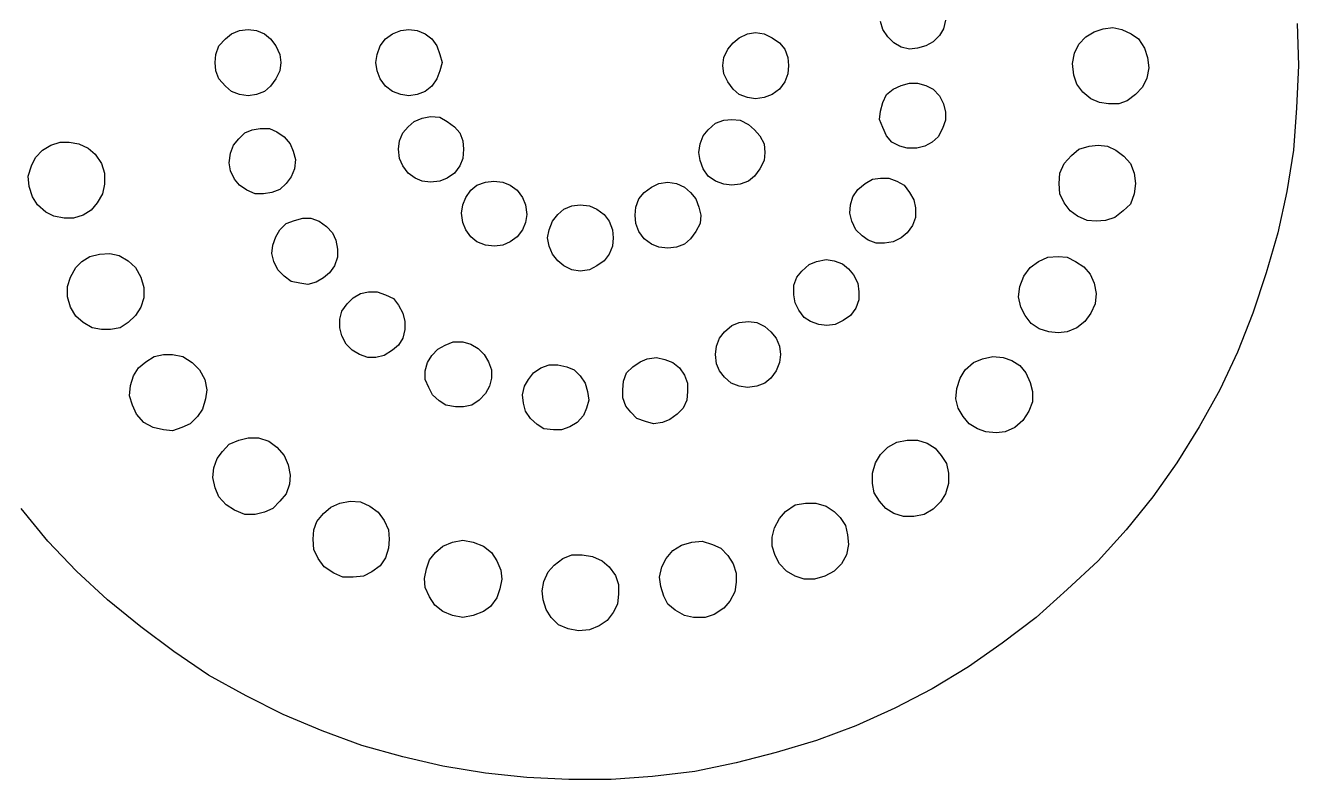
# Model space of a CAD drawing. Header units: millimetres. Extents: x -823 to -490, y -63 to 119.
# Drawn here: x -533.594 to -532.898, y 56.551 to 56.964 of the extents above; entities that cross this region are included whole.
import ezdxf

# ---------------------------------------------------------------- set-up
doc = ezdxf.new("R2010")
doc.units = ezdxf.units.MM
doc.header["$LTSCALE"] = 0.2
doc.header["$MEASUREMENT"] = 0

msp = doc.modelspace()

# ---------------------------------------------------------------- linework, layer by layer
at = {"linetype": 'Continuous'}
for points in [[(-533.12499, 56.96169), (-533.12616, 56.96616)], [(-533.09182, 56.96216), (-533.09394, 56.9584)], [(-533.09065, 56.96687), (-533.09182, 56.96216)], [(-533.00925, 56.96052), (-533.00432, 56.96216)], [(-533.00432, 56.96216), (-532.99914, 56.96287)], [(-532.99914, 56.96287), (-532.9942, 56.96169)], [(-532.89822, 56.96498), (-532.89752, 56.94193)], [(-533.48819, 56.95275), (-533.48466, 56.95652)], [(-533.48466, 56.95652), (-533.48137, 56.95934)], [(-533.48137, 56.95934), (-533.4769, 56.96122)], [(-533.4769, 56.96122), (-533.4722, 56.96169)], [(-533.4722, 56.96169), (-533.46773, 56.96122)], [(-533.46773, 56.96122), (-533.46326, 56.95934)], [(-533.46326, 56.95934), (-533.45996, 56.95652)], [(-533.45996, 56.95652), (-533.45714, 56.95275)], [(-533.39998, 56.95275), (-533.39715, 56.95652)], [(-533.39715, 56.95652), (-533.39316, 56.95934)], [(-533.39316, 56.95934), (-533.38869, 56.96122)], [(-533.38869, 56.96122), (-533.38422, 56.96169)], [(-533.38422, 56.96169), (-533.37975, 56.96122)], [(-533.37975, 56.96122), (-533.37528, 56.95934)], [(-533.37528, 56.95934), (-533.37175, 56.95652)], [(-533.37175, 56.95652), (-533.36893, 56.95275)], [(-533.20685, 56.9544), (-533.20356, 56.95722)], [(-533.20356, 56.95722), (-533.19909, 56.95934)], [(-533.19909, 56.95934), (-533.19462, 56.96005)], [(-533.19462, 56.96005), (-533.18992, 56.95934)], [(-533.18992, 56.95934), (-533.18544, 56.95722)], [(-533.18544, 56.95722), (-533.18145, 56.9544)], [(-533.12217, 56.95769), (-533.12499, 56.96169)], [(-533.11887, 56.9544), (-533.12217, 56.95769)], [(-533.09394, 56.9584), (-533.09747, 56.95487)], [(-533.01772, 56.95369), (-533.01396, 56.95769)], [(-533.01396, 56.95769), (-533.00925, 56.96052)], [(-532.9942, 56.96169), (-532.98902, 56.95934)], [(-532.98902, 56.95934), (-532.98502, 56.95652)], [(-532.98502, 56.95652), (-532.98173, 56.95158)], [(-533.48984, 56.94805), (-533.48819, 56.95275)], [(-533.45714, 56.95275), (-533.45479, 56.94805)], [(-533.40163, 56.94805), (-533.39998, 56.95275)], [(-533.36893, 56.95275), (-533.36728, 56.94805)], [(-533.21203, 56.9464), (-533.20968, 56.95087)], [(-533.20968, 56.95087), (-533.20685, 56.9544)], [(-533.18145, 56.9544), (-533.17862, 56.95087)], [(-533.17862, 56.95087), (-533.17697, 56.9464)], [(-533.11487, 56.95205), (-533.11887, 56.9544)], [(-533.1104, 56.95087), (-533.11487, 56.95205)], [(-533.10594, 56.95158), (-533.1104, 56.95087)], [(-533.10146, 56.95275), (-533.10594, 56.95158)], [(-533.09747, 56.95487), (-533.10146, 56.95275)], [(-533.02125, 56.94311), (-533.02007, 56.94875)], [(-533.02007, 56.94875), (-533.01772, 56.95369)], [(-532.98173, 56.95158), (-532.98008, 56.9464)], [(-533.49031, 56.94358), (-533.48984, 56.94805)], [(-533.48984, 56.93911), (-533.49031, 56.94358)], [(-533.45479, 56.94805), (-533.45432, 56.94358)], [(-533.45432, 56.94358), (-533.45479, 56.93911)], [(-533.40233, 56.94358), (-533.40163, 56.94805)], [(-533.40163, 56.93911), (-533.40233, 56.94358)], [(-533.36728, 56.94805), (-533.3661, 56.94358)], [(-533.3661, 56.94358), (-533.36728, 56.93911)], [(-533.2125, 56.94193), (-533.21203, 56.9464)], [(-533.21203, 56.93746), (-533.2125, 56.94193)], [(-533.17697, 56.9464), (-533.17651, 56.94193)], [(-533.17651, 56.94193), (-533.17697, 56.93746)], [(-533.02055, 56.93676), (-533.02125, 56.94311)], [(-532.98008, 56.9464), (-532.97938, 56.94076)], [(-532.89752, 56.94193), (-532.89869, 56.91888)], [(-533.48819, 56.93464), (-533.48984, 56.93911)], [(-533.48466, 56.93064), (-533.48819, 56.93464)], [(-533.45714, 56.93464), (-533.45996, 56.93064)], [(-533.45479, 56.93911), (-533.45714, 56.93464)], [(-533.39998, 56.93464), (-533.40163, 56.93911)], [(-533.39715, 56.93064), (-533.39998, 56.93464)], [(-533.36893, 56.93464), (-533.37175, 56.93064)], [(-533.36728, 56.93911), (-533.36893, 56.93464)], [(-533.20968, 56.93299), (-533.21203, 56.93746)], [(-533.17697, 56.93746), (-533.17862, 56.93299)], [(-533.0189, 56.93182), (-533.02055, 56.93676)], [(-532.98055, 56.93511), (-532.98291, 56.93017)], [(-532.97938, 56.94076), (-532.98055, 56.93511)], [(-533.48137, 56.92782), (-533.48466, 56.93064)], [(-533.4769, 56.92617), (-533.48137, 56.92782)], [(-533.46326, 56.92782), (-533.46773, 56.92617)], [(-533.45996, 56.93064), (-533.46326, 56.92782)], [(-533.39316, 56.92782), (-533.39715, 56.93064)], [(-533.38869, 56.92617), (-533.39316, 56.92782)], [(-533.37528, 56.92782), (-533.37975, 56.92617)], [(-533.37175, 56.93064), (-533.37528, 56.92782)], [(-533.20685, 56.92899), (-533.20968, 56.93299)], [(-533.20356, 56.92617), (-533.20685, 56.92899)], [(-533.18145, 56.92899), (-533.18544, 56.92617)], [(-533.17862, 56.93299), (-533.18145, 56.92899)], [(-533.12287, 56.92617), (-533.11934, 56.92899)], [(-533.11934, 56.92899), (-533.11487, 56.93111)], [(-533.11487, 56.93111), (-533.1104, 56.93229)], [(-533.1104, 56.93229), (-533.10594, 56.93229)], [(-533.10594, 56.93229), (-533.10146, 56.93111)], [(-533.10146, 56.93111), (-533.09747, 56.92899)], [(-533.09747, 56.92899), (-533.09394, 56.92546)], [(-533.01561, 56.92735), (-533.0189, 56.93182)], [(-533.01113, 56.92382), (-533.01561, 56.92735)], [(-532.98291, 56.93017), (-532.98667, 56.92617)], [(-533.4722, 56.92546), (-533.4769, 56.92617)], [(-533.46773, 56.92617), (-533.4722, 56.92546)], [(-533.38422, 56.92546), (-533.38869, 56.92617)], [(-533.37975, 56.92617), (-533.38422, 56.92546)], [(-533.19909, 56.92452), (-533.20356, 56.92617)], [(-533.19462, 56.92382), (-533.19909, 56.92452)], [(-533.18992, 56.92452), (-533.19462, 56.92382)], [(-533.18544, 56.92617), (-533.18992, 56.92452)], [(-533.12616, 56.917), (-533.12499, 56.9217)], [(-533.12499, 56.9217), (-533.12287, 56.92617)], [(-533.09394, 56.92546), (-533.09182, 56.921)], [(-533.09182, 56.921), (-533.09065, 56.91652)], [(-533.00643, 56.9217), (-533.01113, 56.92382)], [(-533.00149, 56.921), (-533.00643, 56.9217)], [(-532.99585, 56.921), (-533.00149, 56.921)], [(-532.99137, 56.92264), (-532.99585, 56.921)], [(-532.98667, 56.92617), (-532.99137, 56.92264)], [(-533.37692, 56.91323), (-533.37246, 56.91417)], [(-533.37246, 56.91417), (-533.36728, 56.9137)], [(-533.36728, 56.9137), (-533.36328, 56.91135)], [(-533.12687, 56.91253), (-533.12616, 56.917)], [(-533.09065, 56.91652), (-533.09065, 56.91206)], [(-532.89869, 56.91888), (-532.90034, 56.89559)], [(-533.47408, 56.90523), (-533.47008, 56.90688)], [(-533.47008, 56.90688), (-533.46561, 56.90759)], [(-533.46561, 56.90759), (-533.46044, 56.90759)], [(-533.46044, 56.90759), (-533.45643, 56.9057)], [(-533.38751, 56.90523), (-533.38469, 56.90853)], [(-533.38469, 56.90853), (-533.3814, 56.91135)], [(-533.3814, 56.91135), (-533.37692, 56.91323)], [(-533.36328, 56.91135), (-533.35928, 56.90853)], [(-533.35928, 56.90853), (-533.35646, 56.90523)], [(-533.22332, 56.90359), (-533.2205, 56.90688)], [(-533.2205, 56.90688), (-533.21649, 56.91041)], [(-533.21649, 56.91041), (-533.21203, 56.91206)], [(-533.21203, 56.91206), (-533.20756, 56.91253)], [(-533.20756, 56.91253), (-533.20309, 56.91206)], [(-533.20309, 56.91206), (-533.19838, 56.90971)], [(-533.19838, 56.90971), (-533.19509, 56.90688)], [(-533.19509, 56.90688), (-533.19227, 56.90359)], [(-533.12499, 56.90806), (-533.12687, 56.91253)], [(-533.12287, 56.90359), (-533.12499, 56.90806)], [(-533.09229, 56.90759), (-533.09464, 56.90288)], [(-533.09065, 56.91206), (-533.09229, 56.90759)], [(-533.58017, 56.89842), (-533.57499, 56.90006)], [(-533.57499, 56.90006), (-533.57005, 56.90006)], [(-533.57005, 56.90006), (-533.56488, 56.89912)], [(-533.4802, 56.89842), (-533.47737, 56.90194)], [(-533.47737, 56.90194), (-533.47408, 56.90523)], [(-533.45643, 56.9057), (-533.45244, 56.90288)], [(-533.45244, 56.90288), (-533.44914, 56.89912)], [(-533.38986, 56.8963), (-533.38939, 56.90077)], [(-533.38939, 56.90077), (-533.38751, 56.90523)], [(-533.35646, 56.90523), (-533.35481, 56.90077)], [(-533.35481, 56.90077), (-533.35434, 56.8963)], [(-533.22496, 56.89912), (-533.22332, 56.90359)], [(-533.19227, 56.90359), (-533.18992, 56.89912)], [(-533.12005, 56.90006), (-533.12287, 56.90359)], [(-533.11558, 56.89794), (-533.12005, 56.90006)], [(-533.09794, 56.90006), (-533.10194, 56.89794)], [(-533.09464, 56.90288), (-533.09794, 56.90006)], [(-533.58864, 56.89159), (-533.58464, 56.89559)], [(-533.58464, 56.89559), (-533.58017, 56.89842)], [(-533.56488, 56.89912), (-533.5597, 56.89676)], [(-533.5597, 56.89676), (-533.55594, 56.89347)], [(-533.55594, 56.89347), (-533.55241, 56.8883)], [(-533.48255, 56.88877), (-533.48184, 56.89394)], [(-533.48184, 56.89394), (-533.4802, 56.89842)], [(-533.44914, 56.89912), (-533.44749, 56.89512)], [(-533.44749, 56.89512), (-533.44632, 56.89065)], [(-533.38939, 56.89112), (-533.38986, 56.8963)], [(-533.35434, 56.8963), (-533.35481, 56.89112)], [(-533.22567, 56.89441), (-533.22496, 56.89912)], [(-533.22496, 56.88995), (-533.22567, 56.89441)], [(-533.18992, 56.89912), (-533.18944, 56.89441)], [(-533.18944, 56.89441), (-533.18992, 56.88995)], [(-533.11158, 56.89676), (-533.11558, 56.89794)], [(-533.1064, 56.89676), (-533.11158, 56.89676)], [(-533.10194, 56.89794), (-533.1064, 56.89676)], [(-533.02572, 56.8883), (-533.02172, 56.89277)], [(-533.02172, 56.89277), (-533.01772, 56.8963)], [(-533.01772, 56.8963), (-533.01208, 56.89794)], [(-533.01208, 56.89794), (-533.00714, 56.89842)], [(-533.00714, 56.89842), (-533.00196, 56.89794)], [(-533.00196, 56.89794), (-532.99749, 56.89559)], [(-532.99749, 56.89559), (-532.99302, 56.8923)], [(-532.90034, 56.89559), (-532.90387, 56.87301)], [(-533.59264, 56.88148), (-533.59075, 56.88712)], [(-533.59075, 56.88712), (-533.58864, 56.89159)], [(-533.55241, 56.8883), (-533.55077, 56.88312)], [(-533.48184, 56.8843), (-533.48255, 56.88877)], [(-533.44632, 56.89065), (-533.44679, 56.88547)], [(-533.38751, 56.88712), (-533.38939, 56.89112)], [(-533.38469, 56.88312), (-533.38751, 56.88712)], [(-533.35646, 56.88712), (-533.35928, 56.88312)], [(-533.35481, 56.89112), (-533.35646, 56.88712)], [(-533.22332, 56.88547), (-533.22496, 56.88995)], [(-533.18992, 56.88995), (-533.19227, 56.88547)], [(-533.02807, 56.88312), (-533.02572, 56.8883)], [(-532.99302, 56.8923), (-532.98949, 56.8883)], [(-532.98949, 56.8883), (-532.98738, 56.88312)], [(-533.59193, 56.87583), (-533.59264, 56.88148)], [(-533.55077, 56.88312), (-533.55077, 56.877)], [(-533.47972, 56.87983), (-533.48184, 56.8843)], [(-533.4769, 56.87654), (-533.47972, 56.87983)], [(-533.44867, 56.88101), (-533.4515, 56.87748)], [(-533.44679, 56.88547), (-533.44867, 56.88101)], [(-533.38092, 56.8803), (-533.38469, 56.88312)], [(-533.37692, 56.87866), (-533.38092, 56.8803)], [(-533.37246, 56.87818), (-533.37692, 56.87866)], [(-533.36728, 56.87866), (-533.37246, 56.87818)], [(-533.36328, 56.8803), (-533.36728, 56.87866)], [(-533.35928, 56.88312), (-533.36328, 56.8803)], [(-533.34235, 56.87818), (-533.33788, 56.87866)], [(-533.33788, 56.87866), (-533.33294, 56.87818)], [(-533.2205, 56.88148), (-533.22332, 56.88547)], [(-533.21649, 56.87866), (-533.2205, 56.88148)], [(-533.21203, 56.877), (-533.21649, 56.87866)], [(-533.19838, 56.87866), (-533.20309, 56.877)], [(-533.19509, 56.88148), (-533.19838, 56.87866)], [(-533.19227, 56.88547), (-533.19509, 56.88148)], [(-533.13463, 56.87748), (-533.13064, 56.87983)], [(-533.13064, 56.87983), (-533.12616, 56.8803)], [(-533.12616, 56.8803), (-533.1217, 56.8803)], [(-533.1217, 56.8803), (-533.11723, 56.87866)], [(-533.11723, 56.87866), (-533.11323, 56.87654)], [(-533.02854, 56.87748), (-533.02807, 56.88312)], [(-532.98738, 56.88312), (-532.98667, 56.87748)], [(-533.59028, 56.87019), (-533.59193, 56.87583)], [(-533.55194, 56.87183), (-533.55476, 56.86689)], [(-533.55077, 56.877), (-533.55194, 56.87183)], [(-533.4729, 56.87371), (-533.4769, 56.87654)], [(-533.46843, 56.87183), (-533.4729, 56.87371)], [(-533.46373, 56.87183), (-533.46843, 56.87183)], [(-533.45926, 56.87254), (-533.46373, 56.87183)], [(-533.45479, 56.87418), (-533.45926, 56.87254)], [(-533.4515, 56.87748), (-533.45479, 56.87418)], [(-533.35317, 56.86972), (-533.35035, 56.87371)], [(-533.35035, 56.87371), (-533.34705, 56.87654)], [(-533.34705, 56.87654), (-533.34235, 56.87818)], [(-533.33294, 56.87818), (-533.32894, 56.87654)], [(-533.32894, 56.87654), (-533.32494, 56.87371)], [(-533.32494, 56.87371), (-533.32212, 56.86972)], [(-533.25837, 56.86901), (-533.25554, 56.87254)], [(-533.25554, 56.87254), (-533.25155, 56.87536)], [(-533.25155, 56.87536), (-533.24754, 56.87748)], [(-533.24754, 56.87748), (-533.24261, 56.87818)], [(-533.24261, 56.87818), (-533.2379, 56.87748)], [(-533.2379, 56.87748), (-533.23343, 56.87536)], [(-533.23343, 56.87536), (-533.23014, 56.87254)], [(-533.23014, 56.87254), (-533.22732, 56.86901)], [(-533.20756, 56.87654), (-533.21203, 56.877)], [(-533.20309, 56.877), (-533.20756, 56.87654)], [(-533.14146, 56.87019), (-533.13863, 56.87418)], [(-533.13863, 56.87418), (-533.13463, 56.87748)], [(-533.11323, 56.87654), (-533.1104, 56.87254)], [(-533.1104, 56.87254), (-533.10805, 56.86854)], [(-533.02807, 56.87183), (-533.02854, 56.87748)], [(-533.02572, 56.86689), (-533.02807, 56.87183)], [(-532.98738, 56.87183), (-532.98949, 56.86619)], [(-532.98667, 56.87748), (-532.98738, 56.87183)], [(-532.90387, 56.87301), (-532.90881, 56.85043)], [(-533.58746, 56.86571), (-533.59028, 56.87019)], [(-533.58299, 56.86172), (-533.58746, 56.86571)], [(-533.55476, 56.86689), (-533.55806, 56.86289)], [(-533.35552, 56.86125), (-533.35481, 56.86571)], [(-533.35481, 56.86571), (-533.35317, 56.86972)], [(-533.32212, 56.86972), (-533.32047, 56.86571)], [(-533.32047, 56.86571), (-533.31976, 56.86054)], [(-533.29953, 56.86336), (-533.29506, 56.86524)], [(-533.29506, 56.86524), (-533.29059, 56.86571)], [(-533.29059, 56.86571), (-533.28542, 56.86524)], [(-533.28542, 56.86524), (-533.28142, 56.86336)], [(-533.26001, 56.86454), (-533.25837, 56.86901)], [(-533.22732, 56.86901), (-533.22567, 56.86454)], [(-533.1431, 56.86125), (-533.14263, 56.86571)], [(-533.14263, 56.86571), (-533.14146, 56.87019)], [(-533.10805, 56.86854), (-533.10711, 56.86407)], [(-533.02243, 56.86242), (-533.02572, 56.86689)], [(-532.98949, 56.86619), (-532.99349, 56.86242)], [(-533.57852, 56.8596), (-533.58299, 56.86172)], [(-533.57288, 56.85842), (-533.57852, 56.8596)], [(-533.5677, 56.85842), (-533.57288, 56.85842)], [(-533.56253, 56.86007), (-533.5677, 56.85842)], [(-533.55806, 56.86289), (-533.56253, 56.86007)], [(-533.44679, 56.85725), (-533.44232, 56.85842)], [(-533.44232, 56.85842), (-533.43785, 56.85842)], [(-533.43785, 56.85842), (-533.43338, 56.85678)], [(-533.35481, 56.85607), (-533.35552, 56.86125)], [(-533.31976, 56.86054), (-533.32047, 56.85607)], [(-533.30565, 56.85678), (-533.30283, 56.86054)], [(-533.30283, 56.86054), (-533.29953, 56.86336)], [(-533.28142, 56.86336), (-533.27742, 56.86054)], [(-533.27742, 56.86054), (-533.2746, 56.85678)], [(-533.26049, 56.86007), (-533.26001, 56.86454)], [(-533.26001, 56.8556), (-533.26049, 56.86007)], [(-533.22567, 56.86454), (-533.22449, 56.86007)], [(-533.22449, 56.86007), (-533.22496, 56.8556)], [(-533.14193, 56.85678), (-533.1431, 56.86125)], [(-533.10711, 56.8589), (-533.10876, 56.85442)], [(-533.10711, 56.86407), (-533.10711, 56.8589)], [(-533.01843, 56.8596), (-533.02243, 56.86242)], [(-533.01325, 56.85725), (-533.01843, 56.8596)], [(-532.99796, 56.8589), (-533.00314, 56.85725)], [(-532.99349, 56.86242), (-532.99796, 56.8589)], [(-533.45714, 56.84831), (-533.45479, 56.85207)], [(-533.45479, 56.85207), (-533.4515, 56.8556)], [(-533.4515, 56.8556), (-533.44679, 56.85725)], [(-533.43338, 56.85678), (-533.42938, 56.85395)], [(-533.42938, 56.85395), (-533.42609, 56.85043)], [(-533.35317, 56.85207), (-533.35481, 56.85607)], [(-533.35035, 56.84831), (-533.35317, 56.85207)], [(-533.32212, 56.85207), (-533.32494, 56.84831)], [(-533.32047, 56.85607), (-533.32212, 56.85207)], [(-533.30847, 56.8476), (-533.30753, 56.85207)], [(-533.30753, 56.85207), (-533.30565, 56.85678)], [(-533.2746, 56.85678), (-533.27295, 56.85207)], [(-533.27295, 56.85207), (-533.27248, 56.8476)], [(-533.25837, 56.85113), (-533.26001, 56.8556)], [(-533.25554, 56.84713), (-533.25837, 56.85113)], [(-533.22732, 56.85113), (-533.23014, 56.84713)], [(-533.22496, 56.8556), (-533.22732, 56.85113)], [(-533.13981, 56.85207), (-533.14193, 56.85678)], [(-533.13628, 56.84878), (-533.13981, 56.85207)], [(-533.10876, 56.85442), (-533.11158, 56.85043)], [(-533.00831, 56.85678), (-533.01325, 56.85725)], [(-533.00314, 56.85725), (-533.00831, 56.85678)], [(-533.45879, 56.8436), (-533.45714, 56.84831)], [(-533.42609, 56.85043), (-533.42421, 56.84643)], [(-533.42421, 56.84643), (-533.42327, 56.84149)], [(-533.34705, 56.84549), (-533.35035, 56.84831)], [(-533.34235, 56.8436), (-533.34705, 56.84549)], [(-533.32894, 56.84549), (-533.33294, 56.8436)], [(-533.32494, 56.84831), (-533.32894, 56.84549)], [(-533.30753, 56.84313), (-533.30847, 56.8476)], [(-533.27248, 56.8476), (-533.27295, 56.84313)], [(-533.25155, 56.84431), (-533.25554, 56.84713)], [(-533.24754, 56.84266), (-533.25155, 56.84431)], [(-533.23343, 56.84431), (-533.2379, 56.84266)], [(-533.23014, 56.84713), (-533.23343, 56.84431)], [(-533.13299, 56.84643), (-533.13628, 56.84878)], [(-533.12852, 56.84478), (-533.13299, 56.84643)], [(-533.12405, 56.84478), (-533.12852, 56.84478)], [(-533.11934, 56.84549), (-533.12405, 56.84478)], [(-533.11487, 56.8476), (-533.11934, 56.84549)], [(-533.11158, 56.85043), (-533.11487, 56.8476)], [(-532.90881, 56.85043), (-532.91516, 56.82855)], [(-533.56323, 56.83466), (-533.55876, 56.83749)], [(-533.55876, 56.83749), (-533.55359, 56.83866)], [(-533.55359, 56.83866), (-533.54794, 56.83914)], [(-533.54794, 56.83914), (-533.54277, 56.83796)], [(-533.54277, 56.83796), (-533.53782, 56.83513)], [(-533.45926, 56.83914), (-533.45879, 56.8436)], [(-533.45808, 56.83466), (-533.45926, 56.83914)], [(-533.42327, 56.83702), (-533.42491, 56.83231)], [(-533.42327, 56.84149), (-533.42327, 56.83702)], [(-533.3374, 56.84313), (-533.34235, 56.8436)], [(-533.33294, 56.8436), (-533.3374, 56.84313)], [(-533.30565, 56.83866), (-533.30753, 56.84313)], [(-533.30283, 56.83513), (-533.30565, 56.83866)], [(-533.2746, 56.83866), (-533.27742, 56.83513)], [(-533.27295, 56.84313), (-533.2746, 56.83866)], [(-533.24261, 56.84196), (-533.24754, 56.84266)], [(-533.2379, 56.84266), (-533.24261, 56.84196)], [(-533.03983, 56.83466), (-533.03466, 56.83702)], [(-533.03466, 56.83702), (-533.02901, 56.83749)], [(-533.02901, 56.83749), (-533.02407, 56.83702)], [(-533.02407, 56.83702), (-533.0196, 56.83466)], [(-533.56935, 56.82619), (-533.56652, 56.83137)], [(-533.56652, 56.83137), (-533.56323, 56.83466)], [(-533.53782, 56.83513), (-533.53383, 56.83137)], [(-533.53383, 56.83137), (-533.53101, 56.82619)], [(-533.45596, 56.8302), (-533.45808, 56.83466)], [(-533.45244, 56.82667), (-533.45596, 56.8302)], [(-533.42491, 56.83231), (-533.42774, 56.82855)], [(-533.29953, 56.83231), (-533.30283, 56.83513)], [(-533.29506, 56.8302), (-533.29953, 56.83231)], [(-533.29059, 56.82949), (-533.29506, 56.8302)], [(-533.28542, 56.8302), (-533.29059, 56.82949)], [(-533.28142, 56.83231), (-533.28542, 56.8302)], [(-533.27742, 56.83513), (-533.28142, 56.83231)], [(-533.16921, 56.82949), (-533.16521, 56.83302)], [(-533.16521, 56.83302), (-533.16122, 56.83466)], [(-533.16122, 56.83466), (-533.15604, 56.83584)], [(-533.15604, 56.83584), (-533.15157, 56.83513)], [(-533.15157, 56.83513), (-533.1471, 56.83349)], [(-533.1471, 56.83349), (-533.14381, 56.83067)], [(-533.14381, 56.83067), (-533.14098, 56.82737)], [(-533.04783, 56.82667), (-533.0443, 56.83137)], [(-533.0443, 56.83137), (-533.03983, 56.83466)], [(-533.0196, 56.83466), (-533.0149, 56.83184)], [(-533.0149, 56.83184), (-533.01161, 56.82784)], [(-533.57099, 56.82102), (-533.56935, 56.82619)], [(-533.53101, 56.82619), (-533.52936, 56.82055)], [(-533.44867, 56.82384), (-533.45244, 56.82667)], [(-533.44397, 56.8229), (-533.44867, 56.82384)], [(-533.4395, 56.8222), (-533.44397, 56.8229)], [(-533.43503, 56.82337), (-533.4395, 56.8222)], [(-533.43103, 56.82573), (-533.43503, 56.82337)], [(-533.42774, 56.82855), (-533.43103, 56.82573)], [(-533.17368, 56.82173), (-533.17204, 56.82619)], [(-533.17204, 56.82619), (-533.16921, 56.82949)], [(-533.14098, 56.82737), (-533.13863, 56.8229)], [(-533.13863, 56.8229), (-533.13816, 56.8182)], [(-533.04995, 56.82102), (-533.04783, 56.82667)], [(-533.01161, 56.82784), (-533.00925, 56.8229)], [(-533.00925, 56.8229), (-533.00831, 56.81726)], [(-532.91516, 56.82855), (-532.92245, 56.80643)], [(-533.57099, 56.81537), (-533.57099, 56.82102)], [(-533.52936, 56.82055), (-533.52936, 56.8149)], [(-533.4148, 56.8149), (-533.4108, 56.81726)], [(-533.4108, 56.81726), (-533.40633, 56.8182)], [(-533.40633, 56.8182), (-533.40163, 56.8182)], [(-533.40163, 56.8182), (-533.39715, 56.81655)], [(-533.39715, 56.81655), (-533.39269, 56.81443)], [(-533.17368, 56.81655), (-533.17368, 56.82173)], [(-533.17298, 56.81208), (-533.17368, 56.81655)], [(-533.13816, 56.8182), (-533.13816, 56.81373)], [(-533.05065, 56.81537), (-533.04995, 56.82102)], [(-533.00831, 56.81726), (-533.00878, 56.81161)], [(-533.56935, 56.80973), (-533.57099, 56.81537)], [(-533.56652, 56.80479), (-533.56935, 56.80973)], [(-533.53101, 56.80973), (-533.53383, 56.80526)], [(-533.52936, 56.8149), (-533.53101, 56.80973)], [(-533.42092, 56.80761), (-533.41809, 56.81161)], [(-533.41809, 56.81161), (-533.4148, 56.8149)], [(-533.39269, 56.81443), (-533.38986, 56.81091)], [(-533.38986, 56.81091), (-533.38751, 56.80643)], [(-533.17086, 56.80808), (-533.17298, 56.81208)], [(-533.13981, 56.80926), (-533.14263, 56.80526)], [(-533.13816, 56.81373), (-533.13981, 56.80926)], [(-533.04948, 56.80973), (-533.05065, 56.81537)], [(-533.04713, 56.80526), (-533.04948, 56.80973)], [(-533.00878, 56.81161), (-533.01113, 56.80643)], [(-533.56253, 56.80126), (-533.56652, 56.80479)], [(-533.53383, 56.80526), (-533.53782, 56.80126)], [(-533.42209, 56.80314), (-533.42092, 56.80761)], [(-533.42209, 56.79844), (-533.42209, 56.80314)], [(-533.38751, 56.80643), (-533.38657, 56.80197)], [(-533.38657, 56.80197), (-533.38657, 56.7975)], [(-533.20356, 56.80126), (-533.19838, 56.80197)], [(-533.19838, 56.80197), (-533.19391, 56.80126)], [(-533.16804, 56.80408), (-533.17086, 56.80808)], [(-533.16451, 56.80197), (-533.16804, 56.80408)], [(-533.16004, 56.80032), (-533.16451, 56.80197)], [(-533.14663, 56.80244), (-533.1511, 56.80032)], [(-533.14263, 56.80526), (-533.14663, 56.80244)], [(-533.04383, 56.80079), (-533.04713, 56.80526)], [(-533.01443, 56.80197), (-533.0189, 56.79844)], [(-533.01113, 56.80643), (-533.01443, 56.80197)], [(-532.92245, 56.80643), (-532.93092, 56.78503)], [(-533.55758, 56.79844), (-533.56253, 56.80126)], [(-533.55241, 56.7975), (-533.55758, 56.79844)], [(-533.54747, 56.7975), (-533.55241, 56.7975)], [(-533.5423, 56.79844), (-533.54747, 56.7975)], [(-533.53782, 56.80126), (-533.5423, 56.79844)], [(-533.42092, 56.79397), (-533.42209, 56.79844)], [(-533.38657, 56.7975), (-533.38751, 56.79279)], [(-533.21438, 56.79279), (-533.21156, 56.79632)], [(-533.21156, 56.79632), (-533.20756, 56.79962)], [(-533.20756, 56.79962), (-533.20356, 56.80126)], [(-533.19391, 56.80126), (-533.18944, 56.79914)], [(-533.18944, 56.79914), (-533.18615, 56.79632)], [(-533.18615, 56.79632), (-533.18333, 56.79279)], [(-533.15557, 56.79962), (-533.16004, 56.80032)], [(-533.1511, 56.80032), (-533.15557, 56.79962)], [(-533.03936, 56.79797), (-533.04383, 56.80079)], [(-533.03419, 56.79632), (-533.03936, 56.79797)], [(-533.02901, 56.79561), (-533.03419, 56.79632)], [(-533.02407, 56.79632), (-533.02901, 56.79561)], [(-533.0189, 56.79844), (-533.02407, 56.79632)], [(-533.41856, 56.7895), (-533.42092, 56.79397)], [(-533.41527, 56.78621), (-533.41856, 56.7895)], [(-533.38986, 56.78903), (-533.39316, 56.78621)], [(-533.38751, 56.79279), (-533.38986, 56.78903)], [(-533.36846, 56.78668), (-533.36446, 56.78903)], [(-533.36446, 56.78903), (-533.35999, 56.79068)], [(-533.35999, 56.79068), (-533.35481, 56.79068)], [(-533.35481, 56.79068), (-533.35035, 56.7895)], [(-533.35035, 56.7895), (-533.34634, 56.78715)], [(-533.21649, 56.78385), (-533.21603, 56.78832)], [(-533.21603, 56.78832), (-533.21438, 56.79279)], [(-533.18333, 56.79279), (-533.18145, 56.78832)], [(-533.18145, 56.78832), (-533.18098, 56.78385)], [(-533.52818, 56.77986), (-533.52371, 56.78268)], [(-533.52371, 56.78268), (-533.51854, 56.78385)], [(-533.51854, 56.78385), (-533.5136, 56.78385)], [(-533.5136, 56.78385), (-533.50795, 56.78268)], [(-533.50795, 56.78268), (-533.50278, 56.77938)], [(-533.41127, 56.78385), (-533.41527, 56.78621)], [(-533.4068, 56.78221), (-533.41127, 56.78385)], [(-533.40233, 56.78221), (-533.4068, 56.78221)], [(-533.39786, 56.78338), (-533.40233, 56.78221)], [(-533.39316, 56.78621), (-533.39786, 56.78338)], [(-533.3741, 56.77938), (-533.37175, 56.78338)], [(-533.37175, 56.78338), (-533.36846, 56.78668)], [(-533.34634, 56.78715), (-533.34305, 56.78385)], [(-533.34305, 56.78385), (-533.3407, 56.77986)], [(-533.25766, 56.77986), (-533.2539, 56.7815)], [(-533.2539, 56.7815), (-533.24872, 56.78221)], [(-533.24872, 56.78221), (-533.24425, 56.78103)], [(-533.24425, 56.78103), (-533.23978, 56.77938)], [(-533.21603, 56.77868), (-533.21649, 56.78385)], [(-533.18098, 56.78385), (-533.18145, 56.77938)], [(-533.07535, 56.77938), (-533.07041, 56.7815)], [(-533.07041, 56.7815), (-533.06477, 56.78268)], [(-533.06477, 56.78268), (-533.05912, 56.78221)], [(-533.05912, 56.78221), (-533.05442, 56.78056)], [(-532.93092, 56.78503), (-532.94056, 56.76456)], [(-533.535, 56.77209), (-533.53218, 56.77656)], [(-533.53218, 56.77656), (-533.52818, 56.77986)], [(-533.50278, 56.77938), (-533.49878, 56.77538)], [(-533.49878, 56.77538), (-533.49595, 56.77021)], [(-533.37528, 56.77492), (-533.3741, 56.77938)], [(-533.37528, 56.77021), (-533.37528, 56.77492)], [(-533.3407, 56.77986), (-533.33905, 56.77538)], [(-533.33905, 56.77538), (-533.33905, 56.77092)], [(-533.316, 56.77374), (-533.312, 56.77656)], [(-533.312, 56.77656), (-533.30753, 56.77821)], [(-533.30753, 56.77821), (-533.30283, 56.77821)], [(-533.30283, 56.77821), (-533.29789, 56.77703)], [(-533.29789, 56.77703), (-533.29389, 56.77538)], [(-533.29389, 56.77538), (-533.29059, 56.77209)], [(-533.26519, 56.77374), (-533.26166, 56.77703)], [(-533.26166, 56.77703), (-533.25766, 56.77986)], [(-533.23978, 56.77938), (-533.23625, 56.77656)], [(-533.23625, 56.77656), (-533.23343, 56.77256)], [(-533.21438, 56.77492), (-533.21603, 56.77868)], [(-533.21156, 56.77139), (-533.21438, 56.77492)], [(-533.18333, 56.77492), (-533.18615, 56.77092)], [(-533.18145, 56.77938), (-533.18333, 56.77492)], [(-533.08265, 56.77092), (-533.07983, 56.77538)], [(-533.07983, 56.77538), (-533.07535, 56.77938)], [(-533.05442, 56.78056), (-533.04995, 56.77774)], [(-533.04995, 56.77774), (-533.04666, 56.77374)], [(-533.53665, 56.76692), (-533.535, 56.77209)], [(-533.49595, 56.77021), (-533.49478, 56.76456)], [(-533.3734, 56.76574), (-533.37528, 56.77021)], [(-533.33905, 56.77092), (-533.34023, 56.76645)], [(-533.32094, 56.76645), (-533.31882, 56.77021)], [(-533.31882, 56.77021), (-533.316, 56.77374)], [(-533.29059, 56.77209), (-533.28777, 56.76809)], [(-533.28777, 56.76809), (-533.2866, 56.76362)], [(-533.2673, 56.76456), (-533.26683, 56.76927)], [(-533.26683, 56.76927), (-533.26519, 56.77374)], [(-533.23343, 56.77256), (-533.23179, 56.76809)], [(-533.23179, 56.76809), (-533.23179, 56.76362)], [(-533.20803, 56.76809), (-533.21156, 56.77139)], [(-533.20356, 56.76645), (-533.20803, 56.76809)], [(-533.18944, 56.76809), (-533.19391, 56.76645)], [(-533.18615, 56.77092), (-533.18944, 56.76809)], [(-533.08453, 56.76527), (-533.08265, 56.77092)], [(-533.04666, 56.77374), (-533.0443, 56.76856)], [(-533.0443, 56.76856), (-533.04313, 56.76362)], [(-533.53712, 56.76127), (-533.53665, 56.76692)], [(-533.53547, 56.75609), (-533.53712, 56.76127)], [(-533.49478, 56.76456), (-533.49548, 56.75962)], [(-533.37128, 56.76174), (-533.3734, 56.76574)], [(-533.36775, 56.75845), (-533.37128, 56.76174)], [(-533.34235, 56.76245), (-533.34587, 56.75892)], [(-533.34023, 56.76645), (-533.34235, 56.76245)], [(-533.32212, 56.76174), (-533.32094, 56.76645)], [(-533.32165, 56.75727), (-533.32212, 56.76174)], [(-533.2866, 56.76362), (-533.28589, 56.75892)], [(-533.2673, 56.7601), (-533.2673, 56.76456)], [(-533.23179, 56.76362), (-533.23226, 56.75892)], [(-533.19909, 56.76574), (-533.20356, 56.76645)], [(-533.19391, 56.76645), (-533.19909, 56.76574)], [(-533.085, 56.75962), (-533.08453, 56.76527)], [(-533.04313, 56.76362), (-533.04313, 56.75798)], [(-532.94056, 56.76456), (-532.95186, 56.74433)], [(-533.53336, 56.75116), (-533.53547, 56.75609)], [(-533.49713, 56.75398), (-533.49996, 56.74998)], [(-533.49548, 56.75962), (-533.49713, 56.75398)], [(-533.36399, 56.75609), (-533.36775, 56.75845)], [(-533.35881, 56.75516), (-533.36399, 56.75609)], [(-533.35434, 56.75516), (-533.35881, 56.75516)], [(-533.34987, 56.75609), (-533.35434, 56.75516)], [(-533.34587, 56.75892), (-533.34987, 56.75609)], [(-533.32047, 56.7528), (-533.32165, 56.75727)], [(-533.28706, 56.75445), (-533.28871, 56.75045)], [(-533.28589, 56.75892), (-533.28706, 56.75445)], [(-533.26566, 56.75562), (-533.2673, 56.7601)], [(-533.26284, 56.75233), (-533.26566, 56.75562)], [(-533.23414, 56.75445), (-533.23743, 56.75116)], [(-533.23226, 56.75892), (-533.23414, 56.75445)], [(-533.08382, 56.75445), (-533.085, 56.75962)], [(-533.081, 56.74998), (-533.08382, 56.75445)], [(-533.04313, 56.75798), (-533.04501, 56.7528)], [(-533.52936, 56.74669), (-533.53336, 56.75116)], [(-533.52418, 56.74386), (-533.52936, 56.74669)], [(-533.49996, 56.74998), (-533.50395, 56.74598)], [(-533.31765, 56.74881), (-533.32047, 56.7528)], [(-533.31412, 56.74551), (-533.31765, 56.74881)], [(-533.29224, 56.74669), (-533.29624, 56.74433)], [(-533.28871, 56.75045), (-533.29224, 56.74669)], [(-533.25954, 56.74881), (-533.26284, 56.75233)], [(-533.25484, 56.74716), (-533.25954, 56.74881)], [(-533.25037, 56.74598), (-533.25484, 56.74716)], [(-533.24543, 56.74669), (-533.25037, 56.74598)], [(-533.24143, 56.74833), (-533.24543, 56.74669)], [(-533.23743, 56.75116), (-533.24143, 56.74833)], [(-533.07771, 56.74598), (-533.081, 56.74998)], [(-533.0483, 56.74763), (-533.05277, 56.74386)], [(-533.04501, 56.7528), (-533.0483, 56.74763)], [(-533.51854, 56.74269), (-533.52418, 56.74386)], [(-533.5136, 56.74198), (-533.51854, 56.74269)], [(-533.50842, 56.74386), (-533.5136, 56.74198)], [(-533.50395, 56.74598), (-533.50842, 56.74386)], [(-533.31035, 56.74316), (-533.31412, 56.74551)], [(-533.30518, 56.74269), (-533.31035, 56.74316)], [(-533.30071, 56.74269), (-533.30518, 56.74269)], [(-533.29624, 56.74433), (-533.30071, 56.74269)], [(-533.07324, 56.74316), (-533.07771, 56.74598)], [(-533.06853, 56.74151), (-533.07324, 56.74316)], [(-533.06289, 56.74104), (-533.06853, 56.74151)], [(-533.05795, 56.74151), (-533.06289, 56.74104)], [(-533.05277, 56.74386), (-533.05795, 56.74151)], [(-532.95186, 56.74433), (-532.96409, 56.72457)], [(-533.48631, 56.73069), (-533.48255, 56.73469)], [(-533.48255, 56.73469), (-533.47737, 56.73704)], [(-533.47737, 56.73704), (-533.4722, 56.73822)], [(-533.4722, 56.73822), (-533.46655, 56.73822)], [(-533.46655, 56.73822), (-533.4609, 56.73634)], [(-533.4609, 56.73634), (-533.45643, 56.73304)], [(-533.45643, 56.73304), (-533.45244, 56.72857)], [(-533.12616, 56.72905), (-533.12217, 56.73304)], [(-533.12217, 56.73304), (-533.11723, 56.73586)], [(-533.11723, 56.73586), (-533.11158, 56.73704)], [(-533.11158, 56.73704), (-533.10594, 56.73704)], [(-533.10594, 56.73704), (-533.10076, 56.7354)], [(-533.10076, 56.7354), (-533.09629, 56.73257)], [(-533.09629, 56.73257), (-533.093, 56.72857)], [(-533.49102, 56.72175), (-533.48913, 56.72693)], [(-533.48913, 56.72693), (-533.48631, 56.73069)], [(-533.45244, 56.72857), (-533.45032, 56.7234)], [(-533.12899, 56.72457), (-533.12616, 56.72905)], [(-533.093, 56.72857), (-533.09017, 56.7241)], [(-533.49149, 56.71658), (-533.49102, 56.72175)], [(-533.45032, 56.7234), (-533.44914, 56.71775)], [(-533.13064, 56.71893), (-533.12899, 56.72457)], [(-533.13064, 56.71328), (-533.13064, 56.71893)], [(-533.09017, 56.7241), (-533.089, 56.71893)], [(-533.089, 56.71893), (-533.089, 56.71328)], [(-532.96409, 56.72457), (-532.97726, 56.70599)], [(-533.49031, 56.71093), (-533.49149, 56.71658)], [(-533.44961, 56.71281), (-533.4515, 56.70764)], [(-533.44914, 56.71775), (-533.44961, 56.71281)], [(-533.12969, 56.70811), (-533.13064, 56.71328)], [(-533.089, 56.71328), (-533.09065, 56.70764)], [(-533.48819, 56.70599), (-533.49031, 56.71093)], [(-533.48419, 56.70152), (-533.48819, 56.70599)], [(-533.4515, 56.70764), (-533.45479, 56.70364)], [(-533.12687, 56.70364), (-533.12969, 56.70811)], [(-533.09065, 56.70764), (-533.09347, 56.70317)], [(-532.97726, 56.70599), (-532.99185, 56.68788)], [(-533.58182, 56.68176), (-533.5964, 56.69964)], [(-533.47972, 56.6987), (-533.48419, 56.70152)], [(-533.47408, 56.69635), (-533.47972, 56.6987)], [(-533.46326, 56.69752), (-533.46843, 56.69635)], [(-533.45879, 56.69964), (-533.46326, 56.69752)], [(-533.45479, 56.70364), (-533.45879, 56.69964)], [(-533.43103, 56.69682), (-533.42703, 56.70035)], [(-533.42703, 56.70035), (-533.42209, 56.70246)], [(-533.42209, 56.70246), (-533.41644, 56.70364)], [(-533.41644, 56.70364), (-533.4108, 56.70317)], [(-533.4108, 56.70317), (-533.40562, 56.70082)], [(-533.40562, 56.70082), (-533.40116, 56.69752)], [(-533.40116, 56.69752), (-533.39786, 56.69305)], [(-533.18145, 56.69399), (-533.17815, 56.69799)], [(-533.17815, 56.69799), (-533.17298, 56.70152)], [(-533.17298, 56.70152), (-533.16733, 56.70246)], [(-533.16733, 56.70246), (-533.16169, 56.70246)], [(-533.16169, 56.70246), (-533.15604, 56.70082)], [(-533.15604, 56.70082), (-533.15157, 56.69799)], [(-533.15157, 56.69799), (-533.14828, 56.6947)], [(-533.12334, 56.69964), (-533.12687, 56.70364)], [(-533.11887, 56.69682), (-533.12334, 56.69964)], [(-533.09747, 56.69917), (-533.10241, 56.69635)], [(-533.09347, 56.70317), (-533.09747, 56.69917)], [(-533.46843, 56.69635), (-533.47408, 56.69635)], [(-533.4362, 56.68788), (-533.43456, 56.69235)], [(-533.43456, 56.69235), (-533.43103, 56.69682)], [(-533.39786, 56.69305), (-533.39551, 56.68788)], [(-533.18427, 56.68905), (-533.18145, 56.69399)], [(-533.14828, 56.6947), (-533.14546, 56.69023)], [(-533.1137, 56.69517), (-533.11887, 56.69682)], [(-533.10805, 56.69517), (-533.1137, 56.69517)], [(-533.10241, 56.69635), (-533.10805, 56.69517)], [(-533.43667, 56.6827), (-533.4362, 56.68788)], [(-533.39551, 56.68788), (-533.39504, 56.6827)], [(-533.18544, 56.68388), (-533.18427, 56.68905)], [(-533.18544, 56.67894), (-533.18544, 56.68388)], [(-533.14546, 56.69023), (-533.14428, 56.68505)], [(-533.14428, 56.68505), (-533.14381, 56.67988)], [(-532.99185, 56.68788), (-533.00714, 56.67094)], [(-533.56605, 56.66529), (-533.58182, 56.68176)], [(-533.4362, 56.67706), (-533.43667, 56.6827)], [(-533.43385, 56.67212), (-533.4362, 56.67706)], [(-533.39551, 56.67776), (-533.39715, 56.67259)], [(-533.39504, 56.6827), (-533.39551, 56.67776)], [(-533.36963, 56.67541), (-533.36563, 56.67894)], [(-533.36563, 56.67894), (-533.36046, 56.68106)], [(-533.36046, 56.68106), (-533.35481, 56.68223)], [(-533.35481, 56.68223), (-533.34917, 56.68106)], [(-533.34917, 56.68106), (-533.34352, 56.67894)], [(-533.34352, 56.67894), (-533.33905, 56.67541)], [(-533.24355, 56.67212), (-533.23978, 56.67659)], [(-533.23978, 56.67659), (-533.23508, 56.67941)], [(-533.23508, 56.67941), (-533.22944, 56.68106)], [(-533.22944, 56.68106), (-533.22379, 56.68176)], [(-533.22379, 56.68176), (-533.21814, 56.67988)], [(-533.21814, 56.67988), (-533.21367, 56.67776)], [(-533.21367, 56.67776), (-533.20968, 56.67376)], [(-533.1838, 56.67376), (-533.18544, 56.67894)], [(-533.14381, 56.67988), (-533.14475, 56.67423)], [(-533.43056, 56.66765), (-533.43385, 56.67212)], [(-533.39715, 56.67259), (-533.39998, 56.66812)], [(-533.37457, 56.66647), (-533.37293, 56.67141)], [(-533.37293, 56.67141), (-533.36963, 56.67541)], [(-533.33905, 56.67541), (-533.33623, 56.67094)], [(-533.33623, 56.67094), (-533.33388, 56.66576)], [(-533.30471, 56.66859), (-533.30001, 56.67212)], [(-533.30001, 56.67212), (-533.29506, 56.67423)], [(-533.29506, 56.67423), (-533.28942, 56.67423)], [(-533.28942, 56.67423), (-533.28377, 56.67329)], [(-533.28377, 56.67329), (-533.2786, 56.67094)], [(-533.2786, 56.67094), (-533.2746, 56.66765)], [(-533.2459, 56.66765), (-533.24355, 56.67212)], [(-533.20968, 56.67376), (-533.20685, 56.66929)], [(-533.18145, 56.66929), (-533.1838, 56.67376)], [(-533.14475, 56.67423), (-533.14757, 56.66929)], [(-533.00714, 56.67094), (-533.02407, 56.65518)], [(-533.54912, 56.64953), (-533.56605, 56.66529)], [(-533.42538, 56.66412), (-533.43056, 56.66765)], [(-533.42044, 56.662), (-533.42538, 56.66412)], [(-533.40445, 56.66483), (-533.40915, 56.66247)], [(-533.39998, 56.66812), (-533.40445, 56.66483)], [(-533.37575, 56.6613), (-533.37457, 56.66647)], [(-533.33388, 56.66576), (-533.33341, 56.66083)], [(-533.31035, 56.65965), (-533.308, 56.66483)], [(-533.308, 56.66483), (-533.30471, 56.66859)], [(-533.2746, 56.66765), (-533.27131, 56.66294)], [(-533.27131, 56.66294), (-533.26966, 56.658)], [(-533.24708, 56.662), (-533.2459, 56.66765)], [(-533.20685, 56.66929), (-533.2052, 56.66412)], [(-533.2052, 56.66412), (-533.2052, 56.65918)], [(-533.17768, 56.66529), (-533.18145, 56.66929)], [(-533.17298, 56.66247), (-533.17768, 56.66529)], [(-533.15157, 56.66529), (-533.15675, 56.66247)], [(-533.14757, 56.66929), (-533.15157, 56.66529)], [(-533.4148, 56.662), (-533.42044, 56.662)], [(-533.40915, 56.66247), (-533.4148, 56.662)], [(-533.37528, 56.65636), (-533.37575, 56.6613)], [(-533.37293, 56.65118), (-533.37528, 56.65636)], [(-533.33341, 56.66083), (-533.33458, 56.65565)], [(-533.3113, 56.65447), (-533.31035, 56.65965)], [(-533.26966, 56.658), (-533.26966, 56.65283)], [(-533.24637, 56.65683), (-533.24708, 56.662)], [(-533.24472, 56.65165), (-533.24637, 56.65683)], [(-533.2052, 56.65918), (-533.20591, 56.654)], [(-533.16804, 56.66083), (-533.17298, 56.66247)], [(-533.16239, 56.66083), (-533.16804, 56.66083)], [(-533.15675, 56.66247), (-533.16239, 56.66083)], [(-533.53101, 56.63471), (-533.54912, 56.64953)], [(-533.37011, 56.64671), (-533.37293, 56.65118)], [(-533.33623, 56.65071), (-533.33953, 56.646)], [(-533.33458, 56.65565), (-533.33623, 56.65071)], [(-533.31083, 56.64953), (-533.3113, 56.65447)], [(-533.30918, 56.64436), (-533.31083, 56.64953)], [(-533.26966, 56.65283), (-533.27013, 56.64718)], [(-533.24261, 56.64718), (-533.24472, 56.65165)], [(-533.20873, 56.64883), (-533.21203, 56.64507)], [(-533.20591, 56.654), (-533.20873, 56.64883)], [(-533.02407, 56.65518), (-533.04101, 56.63989)], [(-533.36563, 56.64318), (-533.37011, 56.64671)], [(-533.36046, 56.64107), (-533.36563, 56.64318)], [(-533.34352, 56.64318), (-533.34917, 56.64107)], [(-533.33953, 56.646), (-533.34352, 56.64318)], [(-533.30635, 56.63989), (-533.30918, 56.64436)], [(-533.27248, 56.64271), (-533.27577, 56.63824)], [(-533.27013, 56.64718), (-533.27248, 56.64271)], [(-533.23861, 56.64389), (-533.24261, 56.64718)], [(-533.23343, 56.64107), (-533.23861, 56.64389)], [(-533.21203, 56.64507), (-533.2172, 56.64154)], [(-533.35481, 56.63989), (-533.36046, 56.64107)], [(-533.34917, 56.64107), (-533.35481, 56.63989)], [(-533.30236, 56.63589), (-533.30635, 56.63989)], [(-533.29718, 56.63378), (-533.30236, 56.63589)], [(-533.28025, 56.63542), (-533.28542, 56.63307)], [(-533.27577, 56.63824), (-533.28025, 56.63542)], [(-533.22849, 56.63989), (-533.23343, 56.64107)], [(-533.22214, 56.63989), (-533.22849, 56.63989)], [(-533.2172, 56.64154), (-533.22214, 56.63989)], [(-533.04101, 56.63989), (-533.05959, 56.62578)], [(-533.51289, 56.62131), (-533.53101, 56.63471)], [(-533.29154, 56.6326), (-533.29718, 56.63378)], [(-533.28542, 56.63307), (-533.29154, 56.6326)], [(-533.49384, 56.60837), (-533.51289, 56.62131)], [(-533.05959, 56.62578), (-533.07818, 56.61284)], [(-533.47337, 56.59708), (-533.49384, 56.60837)], [(-533.07818, 56.61284), (-533.09794, 56.60084)], [(-533.09794, 56.60084), (-533.1184, 56.59026)], [(-533.45314, 56.58673), (-533.47337, 56.59708)], [(-533.43174, 56.57779), (-533.45314, 56.58673)], [(-533.1184, 56.59026), (-533.13981, 56.58061)], [(-533.13981, 56.58061), (-533.16122, 56.57261)], [(-533.4101, 56.56979), (-533.43174, 56.57779)], [(-533.16122, 56.57261), (-533.18333, 56.56603)], [(-533.38751, 56.56367), (-533.4101, 56.56979)], [(-533.18333, 56.56603), (-533.2052, 56.56038)], [(-533.36563, 56.5585), (-533.38751, 56.56367)], [(-533.34235, 56.55474), (-533.36563, 56.5585)], [(-533.2052, 56.56038), (-533.22779, 56.55567)], [(-533.31976, 56.55238), (-533.34235, 56.55474)], [(-533.29671, 56.55121), (-533.31976, 56.55238)], [(-533.27366, 56.55121), (-533.29671, 56.55121)], [(-533.25107, 56.55285), (-533.27366, 56.55121)], [(-533.22779, 56.55567), (-533.25107, 56.55285)]]:
    msp.add_lwpolyline(points, dxfattribs=at)

doc.saveas('drawing.dxf')
